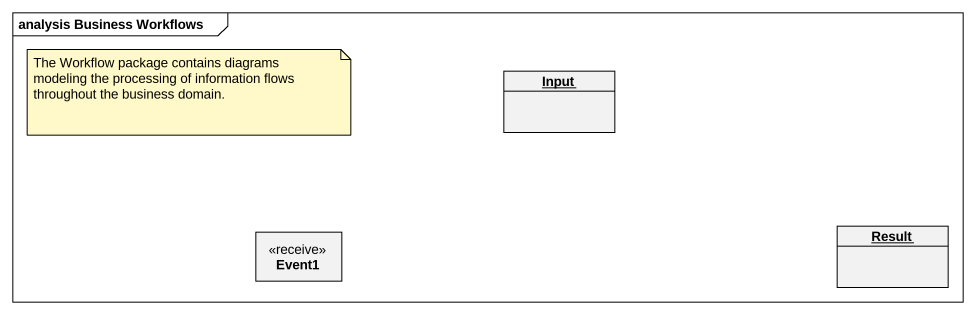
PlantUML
@startuml
mainframe analysis Business Workflows
hide circle
hide empty members
object Input
class Event1 <<receive>>
object Result
note as N1
  The Workflow package contains diagrams modeling the processing of information flows throughout the business domain.
end note
@enduml
